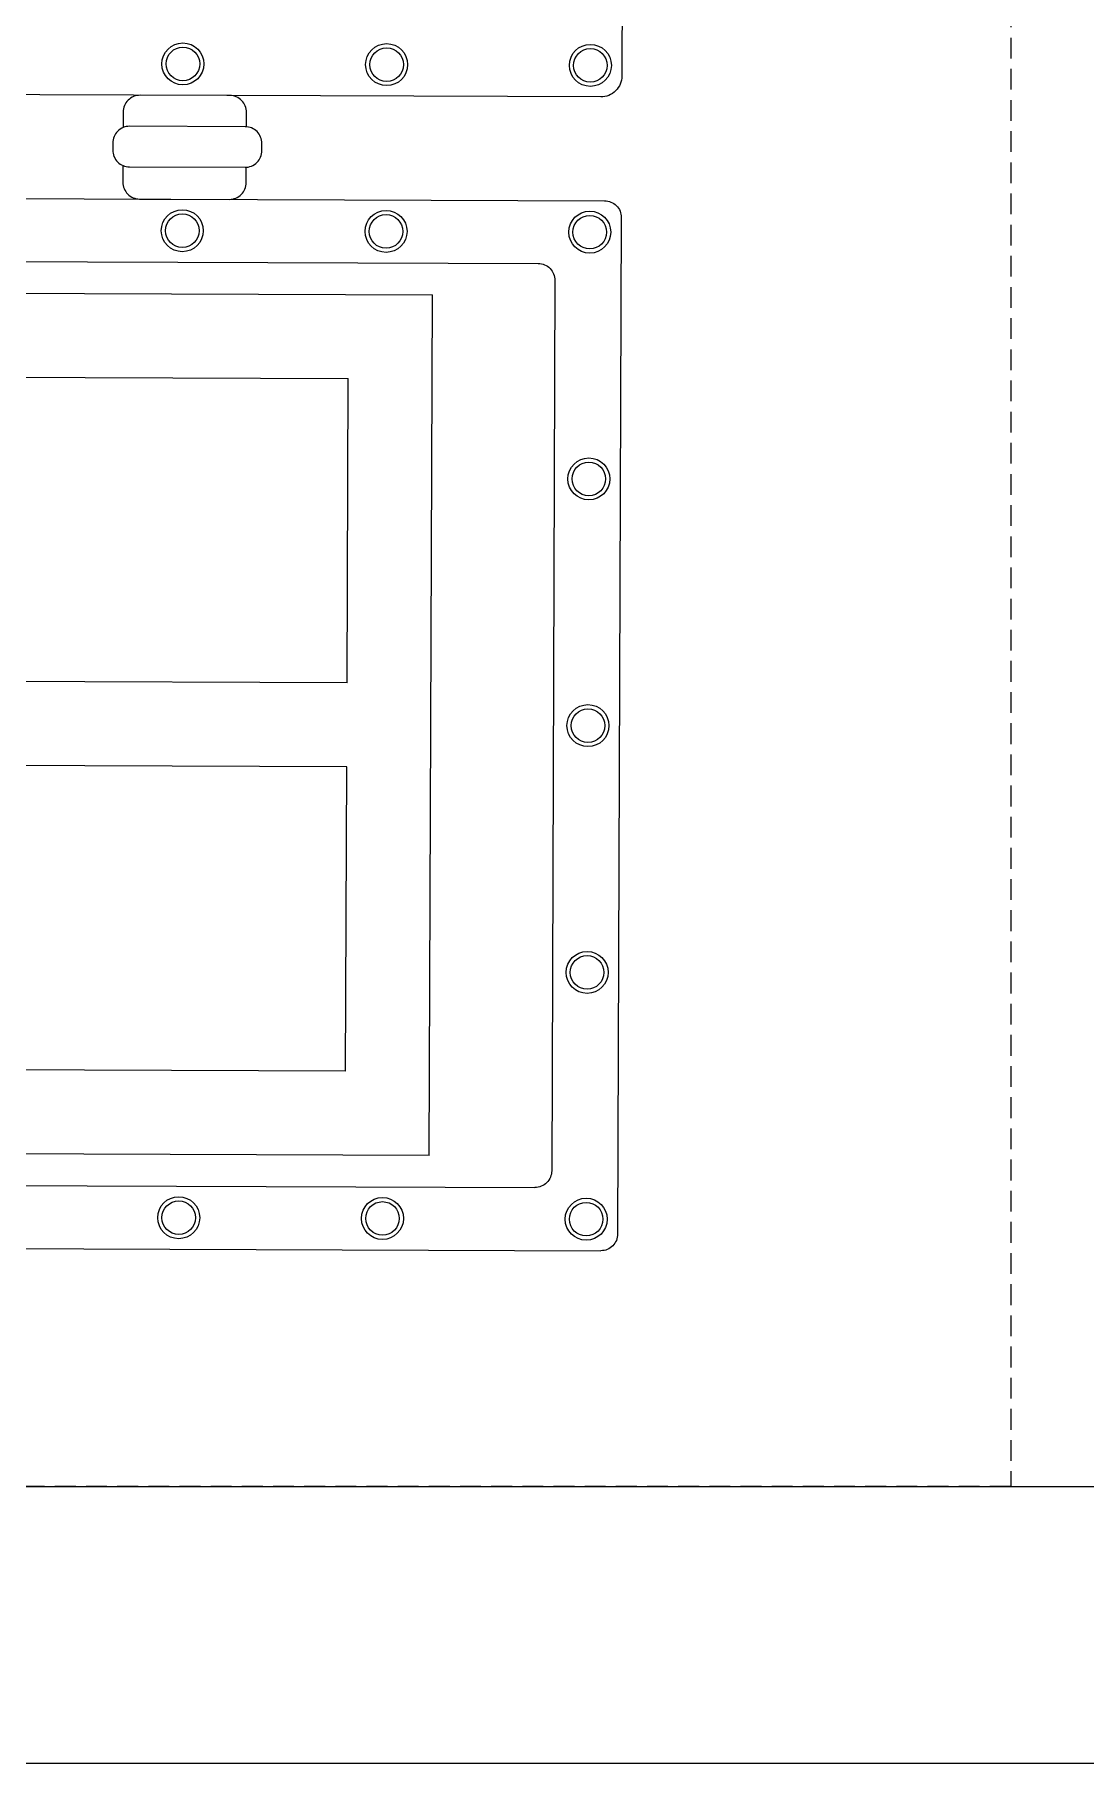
# Model space of a CAD drawing. Header units: millimetres. Extents: x 32721 to 103787, y 57624 to 127312.
# Drawn here: x 33588.4 to 33841.3, y 64730.5 to 65146.6 of the extents above; entities that cross this region are included whole.
import ezdxf

# ---------------------------------------------------------------- set-up
doc = ezdxf.new("R2010")
doc.units = ezdxf.units.MM
doc.header["$LTSCALE"] = 10
doc.linetypes.add('DASHED', pattern=[0.75, 0.5, -0.25])
for name, color, linetype, lineweight in [('1轮廓实线层', 7, 'Continuous', 18), ('2细线层', 4, 'Continuous', 18), ('图框层', 7, 'Continuous', 18)]:
    doc.layers.add(name, color=color, linetype=linetype, lineweight=lineweight)

msp = doc.modelspace()

# ---------------------------------------------------------------- linework, layer by layer
at = {"layer": '1轮廓实线层'}
for p, q in [((33432.89, 65107.65), (33725.56, 65106.59)), ((33040.42, 65093.91), (33709.58, 65091.49)), ((33065.8, 65086.17), (33684.14, 65083.94)), ((33683.39, 64876.84), (33684.14, 65083.94)), ((33085.95, 65065.88), (33663.85, 65063.8)), ((33663.59, 64990.57), (33663.85, 65063.8)), ((33663.59, 64990.57), (33085.68, 64992.66)), ((33663.51, 64970.36), (33085.61, 64972.44)), ((33663.25, 64897.13), (33663.51, 64970.36)), ((33663.25, 64897.13), (33085.35, 64899.22)), ((33683.39, 64876.84), (33065.06, 64879.07)), ((33039.62, 64871.53), (33708.78, 64869.11)), ((33025.17, 64856.42), (33724.65, 64853.89))]:
    msp.add_line(p, q, dxfattribs=at)
at = {"layer": '1轮廓实线层', "linetype": 'DASHED'}
msp.add_lwpolyline([(32887.35, 65663.32), (33823.3, 65663.32), (33823.3, 64797.17), (32887.35, 64797.17)], close=True, dxfattribs=at)
at = {"layer": '1轮廓实线层'}
for points in [[(33724.64, 65131.57), (33027.18, 65134.09, -0.414214), (33022.14, 65139.16), (33023.57, 65533.38, -0.414214), (33028.64, 65538.42)], [(33726.1, 65535.9, -0.414214), (33731.14, 65530.83), (33729.72, 65136.61, -0.414214), (33724.64, 65131.57)], [(33639.38, 65124.4), (33639.4, 65127.84, 0.414214), (33635.37, 65131.9), (33613.77, 65131.97, 0.414214), (33609.71, 65127.94), (33609.7, 65124.2)], [(33609.66, 65115.05), (33609.65, 65111.06, 0.414214), (33613.68, 65107), (33635.28, 65106.92, 0.414214), (33639.33, 65110.95), (33639.35, 65114.64)], [(33725.56, 65106.59, -0.414214), (33729.59, 65102.54), (33728.71, 64857.92, -0.414214), (33724.65, 64853.89)], [(33709.58, 65091.49, -0.414214), (33713.61, 65087.43), (33712.84, 64873.14, -0.414214), (33708.78, 64869.11)]]:
    msp.add_lwpolyline(points, format="xyb", dxfattribs=at)
msp.add_lwpolyline([(33643.1, 65120.35, 0.414214), (33639.07, 65124.41), (33611.27, 65124.51, 0.414214), (33607.22, 65120.48), (33607.21, 65118.79, 0.414214), (33611.24, 65114.73), (33639.04, 65114.63, 0.414214), (33643.1, 65118.66)], format="xyb", close=True, dxfattribs=at)
for centre, radius in [((33624.09, 65139.52), 5.05), ((33624.09, 65139.52), 4.04), ((33673.12, 65139.34), 5.05), ((33673.12, 65139.34), 4.04), ((33722.14, 65139.16), 5.05), ((33722.14, 65139.16), 4.04), ((33623.95, 65099.38), 5.05), ((33623.95, 65099.38), 4.04), ((33672.97, 65099.2), 5.05), ((33672.97, 65099.2), 4.04), ((33722, 65099.03), 5.05), ((33722, 65099.03), 4.04), ((33721.78, 65039.64), 5.05), ((33721.78, 65039.64), 4.04), ((33721.57, 64980.26), 5.05), ((33721.57, 64980.26), 4.04), ((33721.36, 64920.87), 5.05), ((33721.36, 64920.87), 4.04), ((33623.09, 64861.84), 5.05), ((33623.09, 64861.84), 4.04), ((33672.12, 64861.66), 5.05), ((33672.12, 64861.66), 4.04), ((33721.14, 64861.48), 5.05), ((33721.14, 64861.48), 4.04)]:
    msp.add_circle(centre, radius, dxfattribs=at)
at = {"layer": '2细线层'}
msp.add_line((36680.69, 64730.5), (32720.69, 64730.5), dxfattribs=at)
at = {"layer": '图框层'}
msp.add_line((32887.35, 64797.17), (36614.02, 64797.17), dxfattribs=at)

doc.saveas('drawing.dxf')
